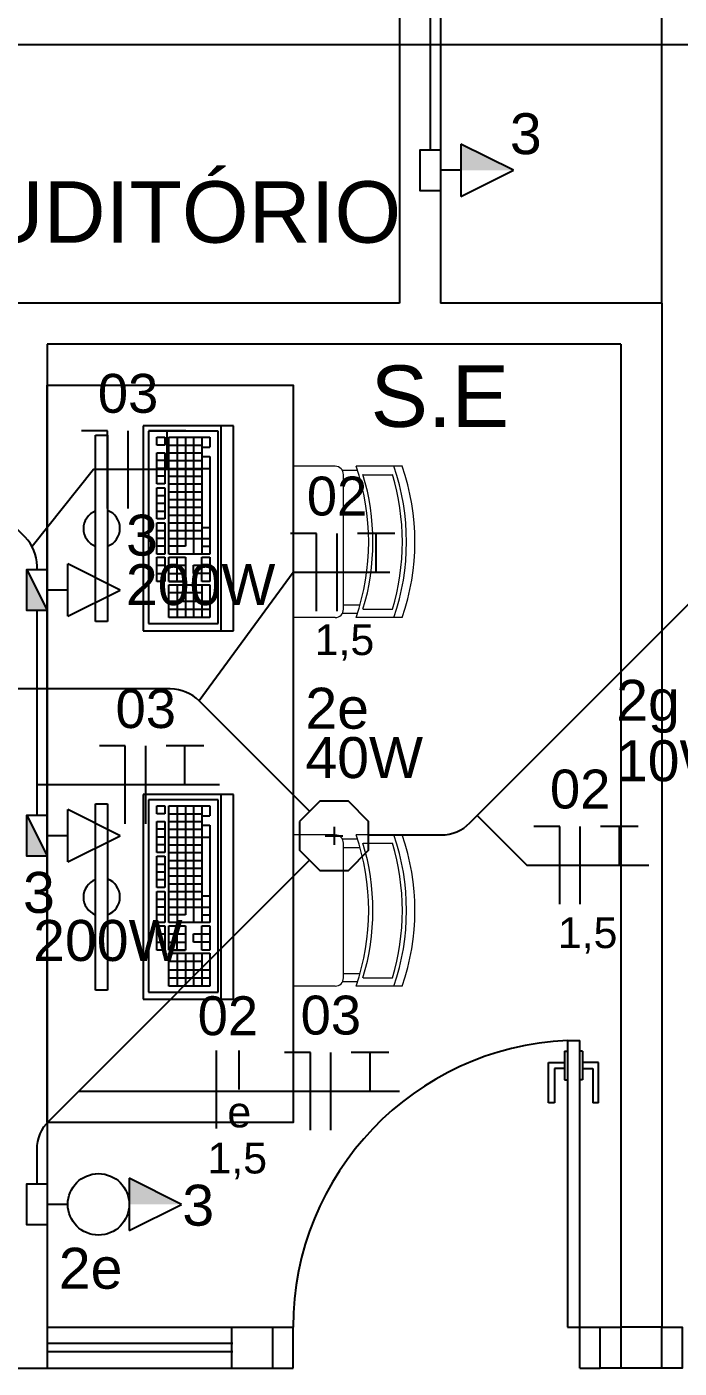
# Model space of a CAD drawing. Header units: millimetres. Extents: x 165 to 269, y 52 to 121.
# Drawn here: x 176.661 to 178.253, y 58.054 to 61.329 of the extents above; entities that cross this region are included whole.
import ezdxf
from ezdxf.enums import TextEntityAlignment as Align

# ---------------------------------------------------------------- set-up
doc = ezdxf.new("R2010")
doc.units = ezdxf.units.MM
for name, color, linetype in [('CONTAGEM', 30, 'Continuous'), ('ELETRODUTO_TETO', 2, 'Continuous'), ('FAM ARQUITETURA', 253, 'Continuous'), ('FIACAO', 1, 'Continuous'), ('INDICACAO_CIRCUITO', 2, 'Continuous'), ('INDICACAO_CIRCUITO_FIA', 10, 'Continuous'), ('INDICACAO_INTERRUPTOR_FIA', 10, 'Continuous'), ('INDICACAO_POTENCIA', 2, 'Continuous'), ('INTERRUPTORES', 86, 'Continuous'), ('LINHA DE CHAMADA', 1, 'Continuous'), ('LUMINÁRIAS', 86, 'Continuous'), ('TOMADAS ABNT', 10, 'Continuous')]:
    doc.layers.add(name, color=color, linetype=linetype)
doc.styles.add('ARIAL', font='arial.ttf')
doc.styles.add('FAM-ARIAL', font='arial.ttf')
doc.styles.add('Raag-arial', font='arial.ttf')
doc.styles.get("Standard").update_dxf_attribs({"font": 'arial.ttf'})

# ---------------------------------------------------------------- blocks, each defined once
blk = doc.blocks.new('vafres')
at = {"lineweight": 13, "ltscale": 0.2}
for p, q in [((2157.847, 914.6481), (2157.847, 914.5352)), ((2157.8675, 914.5521), (2157.8675, 914.6239)), ((2158.1958, 914.5521), (2158.1958, 914.6239)), ((2158.2163, 914.6481), (2158.2163, 914.5352)), ((2157.8573, 914.5386), (2157.8573, 914.5017)), ((2157.8778, 914.5044), (2157.8778, 914.5455)), ((2158.1856, 914.5044), (2158.1856, 914.5448)), ((2158.2061, 914.5386), (2158.2061, 914.5017)), ((2158.1958, 914.5044), (2157.8675, 914.5044)), ((2157.847, 914.4839), (2157.847, 914.3813)), ((2158.2163, 914.4839), (2158.2163, 914.3813))]:
    blk.add_line(p, q, dxfattribs=at)
for centre, radius, start, end in [((2158.0317, 914.1094), 0.5694, 71.0753, 108.9246), ((2158.0317, 914.0889), 0.5694, 71.0753, 108.9246), ((2158.0317, 914.0787), 0.5694, 73.2016, 106.7984), ((2158.0317, 914.0787), 0.5694, 73.2016, 106.7984), ((2158.0317, 913.9966), 0.5694, 71.0753, 108.9246), ((2158.0317, 914.0069), 0.5694, 73.2016, 106.7984), ((2157.8675, 914.4839), 0.0205, 90, 180), ((2158.1958, 914.4839), 0.0205, 360, 90)]:
    blk.add_arc(centre, radius, start, end, dxfattribs=at)
blk = doc.blocks.new('FAM ARQUITETURA')
at = {"layer": 'FAM ARQUITETURA'}
for p, q in [((10.36, 0), (10.36, -2.8)), ((10.46, 0), (10.46, -2.8)), ((11, -2.8), (11, -0.1)), ((10.36, -2.8), (5.53, -2.8)), ((11, -2.8), (10.46, -2.8)), ((11, -2.8), (11, -5.3)), ((9.5, -2.9), (9.5, -5.4)), ((10.9, -2.9), (9.5, -2.9)), ((10.9, -2.9), (10.9, -5.3)), ((9.7344, -3.0994), (9.7344, -3.5994)), ((9.9244, -3.0994), (9.7344, -3.0994)), ((9.9244, -3.5994), (9.9244, -3.0994)), ((9.9544, -3.0994), (9.9244, -3.0994)), ((9.9544, -3.5994), (9.9544, -3.0994)), ((9.6173, -3.5769), (9.6173, -3.1217)), ((9.6173, -3.1217), (9.6473, -3.1217)), ((9.6473, -3.1217), (9.6473, -3.5769)), ((9.7471, -3.1121), (9.7471, -3.5821)), ((9.9171, -3.1121), (9.7471, -3.1121)), ((9.7671, -3.1461), (9.7671, -3.1271)), ((9.7671, -3.1271), (9.7871, -3.1271)), ((9.7871, -3.1271), (9.7871, -3.1461)), ((9.7971, -3.4121), (9.7971, -3.1271)), ((9.7971, -3.1271), (9.8971, -3.1271)), ((9.8171, -3.1271), (9.8171, -3.4121)), ((9.8371, -3.1271), (9.8371, -3.3931)), ((9.8571, -3.1271), (9.8571, -3.4121)), ((9.8771, -3.1271), (9.8771, -3.4121)), ((9.8971, -3.1271), (9.8971, -3.1516)), ((9.9171, -3.5821), (9.9171, -3.1121)), ((9.7871, -3.1461), (9.7671, -3.1461)), ((9.7671, -3.2411), (9.7671, -3.1651)), ((9.7671, -3.1651), (9.7871, -3.1651)), ((9.7871, -3.1651), (9.7871, -3.2411)), ((9.7971, -3.1461), (9.8771, -3.1461)), ((9.7971, -3.1651), (9.8771, -3.1651)), ((9.8771, -3.1516), (9.8971, -3.1516)), ((9.8771, -3.1741), (9.8971, -3.1741)), ((9.8971, -3.1741), (9.8971, -3.4121)), ((9.7871, -3.1841), (9.7671, -3.1841)), ((9.7871, -3.2031), (9.7671, -3.2031)), ((9.7971, -3.1841), (9.8771, -3.1841)), ((9.7971, -3.2031), (9.8971, -3.2031)), ((9.7871, -3.2221), (9.7671, -3.2221)), ((9.7871, -3.2411), (9.7671, -3.2411)), ((9.7971, -3.2221), (9.8771, -3.2221)), ((9.7971, -3.2411), (9.8771, -3.2411)), ((9.7671, -3.3262), (9.7671, -3.2502)), ((9.7671, -3.2502), (9.7871, -3.2502)), ((9.7671, -3.2692), (9.7871, -3.2692)), ((9.7871, -3.2502), (9.7871, -3.3262)), ((9.7971, -3.2601), (9.8771, -3.2601)), ((9.7671, -3.2882), (9.7871, -3.2882)), ((9.7671, -3.3072), (9.7871, -3.3072)), ((9.7971, -3.2791), (9.8771, -3.2791)), ((9.7971, -3.2981), (9.8771, -3.2981)), ((9.7871, -3.3262), (9.7671, -3.3262)), ((9.7671, -3.4121), (9.7671, -3.3361)), ((9.7671, -3.3361), (9.7871, -3.3361)), ((9.7871, -3.3361), (9.7871, -3.4121)), ((9.7971, -3.3171), (9.8771, -3.3171)), ((9.7971, -3.3361), (9.8771, -3.3361)), ((9.7671, -3.3551), (9.7871, -3.3551)), ((9.7971, -3.3551), (9.8771, -3.3551)), ((9.8771, -3.3471), (9.8971, -3.3471)), ((9.7871, -3.3741), (9.7671, -3.3741)), ((9.7871, -3.3931), (9.7671, -3.3931)), ((9.7971, -3.3741), (9.8971, -3.3741)), ((9.8371, -3.3931), (9.7971, -3.3931)), ((9.8771, -3.3931), (9.8971, -3.3931)), ((9.7871, -3.4121), (9.7671, -3.4121)), ((9.7671, -3.4796), (9.7671, -3.4196)), ((9.7671, -3.4196), (9.7871, -3.4196)), ((9.7871, -3.4196), (9.7871, -3.4796)), ((9.8971, -3.4121), (9.7971, -3.4121)), ((9.7971, -3.4796), (9.7971, -3.4196)), ((9.7971, -3.4196), (9.8371, -3.4196)), ((9.8171, -3.4796), (9.8171, -3.4196)), ((9.8371, -3.4196), (9.8371, -3.4796)), ((9.8771, -3.4196), (9.8971, -3.4196)), ((9.8771, -3.4796), (9.8771, -3.4196)), ((9.8971, -3.4196), (9.8971, -3.4796)), ((9.7671, -3.4396), (9.7871, -3.4396)), ((9.7671, -3.4596), (9.7871, -3.4596)), ((9.7971, -3.4396), (9.8371, -3.4396)), ((9.7971, -3.4596), (9.8371, -3.4596)), ((9.8571, -3.4596), (9.8571, -3.4396)), ((9.8571, -3.4396), (9.8971, -3.4396)), ((9.8971, -3.4596), (9.8571, -3.4596)), ((9.7871, -3.4796), (9.7671, -3.4796)), ((9.8371, -3.4796), (9.7971, -3.4796)), ((9.7971, -3.4796), (9.8371, -3.4796)), ((9.7971, -3.5671), (9.7971, -3.4871)), ((9.7971, -3.4871), (9.8971, -3.4871)), ((9.8171, -3.4871), (9.8171, -3.5671)), ((9.8371, -3.4871), (9.8371, -3.5671)), ((9.8571, -3.4871), (9.8571, -3.5671)), ((9.8971, -3.4796), (9.8771, -3.4796)), ((9.8771, -3.4871), (9.8771, -3.5671)), ((9.8971, -3.4871), (9.8971, -3.5671)), ((9.8771, -3.5071), (9.7971, -3.5071)), ((9.7971, -3.5271), (9.8971, -3.5271)), ((9.7971, -3.5471), (9.8971, -3.5471)), ((9.8971, -3.5671), (9.7971, -3.5671)), ((9.6473, -3.5769), (9.6173, -3.5769)), ((9.7344, -3.5994), (9.9244, -3.5994)), ((9.7471, -3.5821), (9.9171, -3.5821)), ((9.9244, -3.5994), (9.9544, -3.5994)), ((9.6173, -4.4769), (9.6173, -4.0217)), ((9.6173, -4.0217), (9.6473, -4.0217)), ((9.6473, -4.0217), (9.6473, -4.4769)), ((9.7344, -3.9994), (9.7344, -4.4994)), ((9.9244, -3.9994), (9.7344, -3.9994)), ((9.7471, -4.0121), (9.7471, -4.4821)), ((9.9171, -4.0121), (9.7471, -4.0121)), ((9.7671, -4.0461), (9.7671, -4.0271)), ((9.7671, -4.0271), (9.7871, -4.0271)), ((9.7871, -4.0271), (9.7871, -4.0461)), ((9.7971, -4.3121), (9.7971, -4.0271)), ((9.7971, -4.0271), (9.8971, -4.0271)), ((9.8171, -4.0271), (9.8171, -4.3121)), ((9.8371, -4.0271), (9.8371, -4.2931)), ((9.8571, -4.0271), (9.8571, -4.3121)), ((9.8771, -4.0271), (9.8771, -4.3121)), ((9.8971, -4.0271), (9.8971, -4.0516)), ((9.9171, -4.4821), (9.9171, -4.0121)), ((9.9244, -4.4994), (9.9244, -3.9994)), ((9.9544, -3.9994), (9.9244, -3.9994)), ((9.9544, -4.4994), (9.9544, -3.9994)), ((9.7871, -4.0461), (9.7671, -4.0461)), ((9.7971, -4.0461), (9.8771, -4.0461)), ((9.8771, -4.0516), (9.8971, -4.0516)), ((9.7671, -4.1411), (9.7671, -4.0651)), ((9.7671, -4.0651), (9.7871, -4.0651)), ((9.7871, -4.0841), (9.7671, -4.0841)), ((9.7871, -4.0651), (9.7871, -4.1411)), ((9.7971, -4.0651), (9.8771, -4.0651)), ((9.7971, -4.0841), (9.8771, -4.0841)), ((9.8771, -4.0741), (9.8971, -4.0741)), ((9.8971, -4.0741), (9.8971, -4.3121)), ((9.7871, -4.1031), (9.7671, -4.1031)), ((9.7871, -4.1221), (9.7671, -4.1221)), ((9.7971, -4.1031), (9.8971, -4.1031)), ((9.7971, -4.1221), (9.8771, -4.1221)), ((9.7871, -4.1411), (9.7671, -4.1411)), ((9.7671, -4.2262), (9.7671, -4.1502)), ((9.7671, -4.1502), (9.7871, -4.1502)), ((9.7871, -4.1502), (9.7871, -4.2262)), ((9.7971, -4.1411), (9.8771, -4.1411)), ((9.7671, -4.1692), (9.7871, -4.1692)), ((9.7671, -4.1882), (9.7871, -4.1882)), ((9.7971, -4.1601), (9.8771, -4.1601)), ((9.7971, -4.1791), (9.8771, -4.1791)), ((9.7671, -4.2072), (9.7871, -4.2072)), ((9.7971, -4.1981), (9.8771, -4.1981)), ((9.7971, -4.2171), (9.8771, -4.2171)), ((9.7871, -4.2262), (9.7671, -4.2262)), ((9.7671, -4.3121), (9.7671, -4.2361)), ((9.7671, -4.2361), (9.7871, -4.2361)), ((9.7671, -4.2551), (9.7871, -4.2551)), ((9.7871, -4.2361), (9.7871, -4.3121)), ((9.7971, -4.2361), (9.8771, -4.2361)), ((9.7971, -4.2551), (9.8771, -4.2551)), ((9.8771, -4.2471), (9.8971, -4.2471)), ((9.7871, -4.2741), (9.7671, -4.2741)), ((9.7971, -4.2741), (9.8971, -4.2741)), ((9.7871, -4.2931), (9.7671, -4.2931)), ((9.7871, -4.3121), (9.7671, -4.3121)), ((9.7671, -4.3796), (9.7671, -4.3196)), ((9.7671, -4.3196), (9.7871, -4.3196)), ((9.7871, -4.3196), (9.7871, -4.3796)), ((9.8371, -4.2931), (9.7971, -4.2931)), ((9.8971, -4.3121), (9.7971, -4.3121)), ((9.7971, -4.3796), (9.7971, -4.3196)), ((9.7971, -4.3196), (9.8371, -4.3196)), ((9.8171, -4.3796), (9.8171, -4.3196)), ((9.8371, -4.3196), (9.8371, -4.3796)), ((9.8771, -4.2931), (9.8971, -4.2931)), ((9.8771, -4.3196), (9.8971, -4.3196)), ((9.8771, -4.3796), (9.8771, -4.3196)), ((9.8971, -4.3196), (9.8971, -4.3796)), ((9.7671, -4.3396), (9.7871, -4.3396)), ((9.7971, -4.3396), (9.8371, -4.3396)), ((9.8571, -4.3596), (9.8571, -4.3396)), ((9.8571, -4.3396), (9.8971, -4.3396)), ((9.7671, -4.3596), (9.7871, -4.3596)), ((9.7871, -4.3796), (9.7671, -4.3796)), ((9.7971, -4.3596), (9.8371, -4.3596)), ((9.8371, -4.3796), (9.7971, -4.3796)), ((9.7971, -4.3796), (9.8371, -4.3796)), ((9.7971, -4.4671), (9.7971, -4.3871)), ((9.7971, -4.3871), (9.8971, -4.3871)), ((9.8171, -4.3871), (9.8171, -4.4671)), ((9.8371, -4.3871), (9.8371, -4.4671)), ((9.8971, -4.3596), (9.8571, -4.3596)), ((9.8571, -4.3871), (9.8571, -4.4671)), ((9.8971, -4.3796), (9.8771, -4.3796)), ((9.8771, -4.3871), (9.8771, -4.4671)), ((9.8971, -4.3871), (9.8971, -4.4671)), ((9.8771, -4.4071), (9.7971, -4.4071)), ((9.7971, -4.4271), (9.8971, -4.4271)), ((9.7971, -4.4471), (9.8971, -4.4471)), ((9.6473, -4.4769), (9.6173, -4.4769)), ((9.7471, -4.4821), (9.9171, -4.4821)), ((9.8971, -4.4671), (9.7971, -4.4671)), ((9.7344, -4.4994), (9.9244, -4.4994)), ((9.9244, -4.4994), (9.9544, -4.4994)), ((10.77, -4.6), (10.8, -4.6)), ((10.77, -4.6), (10.77, -5.3)), ((10.8, -5.3), (10.8, -4.6)), ((10.763, -4.6259), (10.77, -4.6259)), ((10.763, -4.6259), (10.763, -4.6959)), ((10.807, -4.6259), (10.8, -4.6259)), ((10.807, -4.6259), (10.807, -4.6959)), ((10.724, -4.6539), (10.763, -4.6539)), ((10.724, -4.7519), (10.724, -4.6539)), ((10.738, -4.6679), (10.738, -4.7379)), ((10.763, -4.6679), (10.738, -4.6679)), ((10.846, -4.6539), (10.807, -4.6539)), ((10.807, -4.6679), (10.832, -4.6679)), ((10.832, -4.6679), (10.832, -4.7379)), ((10.846, -4.7519), (10.846, -4.6539)), ((10.763, -4.6959), (10.77, -4.6959)), ((10.807, -4.6959), (10.8, -4.6959)), ((10.738, -4.7379), (10.738, -4.7519)), ((10.738, -4.7379), (10.738, -4.7379)), ((10.832, -4.7379), (10.832, -4.7379)), ((10.832, -4.7379), (10.832, -4.7519)), ((10.738, -4.7519), (10.724, -4.7519)), ((10.846, -4.7519), (10.832, -4.7519)), ((9.5, -5.3), (9.9533, -5.3)), ((9.95, -5.3), (9.95, -5.4)), ((9.95, -5.3), (10.05, -5.3)), ((10.05, -5.3), (10.05, -5.4)), ((10.05, -5.3), (10.1, -5.3)), ((10.05, -5.3), (10.1, -5.3)), ((10.1, -5.4), (10.1, -5.3)), ((10.1, -5.4), (10.1, -5.3)), ((10.77, -5.3), (10.8, -5.3)), ((10.8, -5.4), (10.8, -5.3)), ((10.8, -5.3), (10.85, -5.3)), ((11, -5.3), (10.9, -5.3)), ((9.9533, -5.34), (9.5, -5.34)), ((9.9533, -5.36), (9.5, -5.36)), ((5.63, -5.4), (9.95, -5.4)), ((9.95, -5.4), (10.05, -5.4)), ((10.05, -5.4), (10.1, -5.4)), ((10.05, -5.4), (10.1, -5.4)), ((10.8, -5.4), (10.85, -5.4)), ((11, -5.4), (10.9, -5.4))]:
    blk.add_line(p, q, dxfattribs=at)
for points in [[(9.5, -4.8), (9.5, -3), (10.1, -3), (10.1, -4.8)], [(10.85, -5.3), (10.9, -5.3), (10.9, -5.4), (10.85, -5.4)], [(11, -5.3), (11.05, -5.3), (11.05, -5.4), (11, -5.4)]]:
    blk.add_lwpolyline(points, close=True, dxfattribs=at)
for centre, radius, start, end in [((9.6344, -3.3502), 0.0462, 111.7976, 248.2024), ((9.6305, -3.3494), 0.0468, 290.9733, 69.0267), ((9.6344, -4.2502), 0.0462, 111.7976, 248.2024), ((9.6305, -4.2494), 0.0468, 290.9733, 69.0267), ((10.8007, -5.3), 0.7007, 92.5089, 180)]:
    blk.add_arc(centre, radius, start, end, dxfattribs=at)
at = {"layer": 'FAM ARQUITETURA', "rotation": 270}
for p in [(-904.2813, 2154.6491), (-904.2813, 2153.7491)]:
    blk.add_blockref('vafres', p, dxfattribs=at)
blk = doc.blocks.new('*U69', base_point=(68.6841, 17.9402))
at = {"layer": 'LUMINÁRIAS'}
blk.add_lwpolyline([(68.5996, 17.9752), (68.5996, 17.9052), (68.6491, 17.8557), (68.7191, 17.8557), (68.7686, 17.9052), (68.7686, 17.9752), (68.7191, 18.0247), (68.6491, 18.0247)], close=True, dxfattribs=at)
for points in [[(68.6841, 17.9619), (68.6841, 17.9184)], [(68.6624, 17.9402), (68.7058, 17.9402)]]:
    blk.add_lwpolyline(points, dxfattribs=at)
blk = doc.blocks.new('*U92', base_point=(73.0268, 22.4842))
blk.add_hatch(color=256).paths.add_polyline_path([(72.9628, 22.5342), (73.0268, 22.5342), (73.0268, 22.6622)])
for p, q in [((73.0268, 22.6622), (72.9628, 22.5342)), ((73.0908, 22.5342), (73.0268, 22.6622)), ((72.9628, 22.5342), (73.0908, 22.5342)), ((73.0268, 22.5342), (73.0268, 22.4842))]:
    blk.add_line(p, q)
blk.add_lwpolyline([(72.9768, 22.4842), (73.0768, 22.4842), (73.0768, 22.4342), (72.9768, 22.4342)], close=True)
blk = doc.blocks.new('*U111', base_point=(73.0657, 20.462))
blk.add_hatch(color=256).paths.add_polyline_path([(73.1157, 20.412), (73.1157, 20.462), (73.0157, 20.412)])
for p, q in [((73.0657, 20.64), (73.0017, 20.512)), ((73.1297, 20.512), (73.0657, 20.64)), ((73.1297, 20.512), (73.0017, 20.512)), ((73.0657, 20.512), (73.0657, 20.462)), ((73.0157, 20.412), (73.1157, 20.462))]:
    blk.add_line(p, q)
blk.add_lwpolyline([(73.0157, 20.462), (73.1157, 20.462), (73.1157, 20.412), (73.0157, 20.412)], close=True)
blk = doc.blocks.new('*U112', base_point=(72.2184, 20.4913))
blk.add_hatch(color=256).paths.add_polyline_path([(72.2684, 20.4413), (72.2684, 20.4913), (72.1684, 20.4413)])
for p, q in [((72.2184, 20.6693), (72.1544, 20.5413)), ((72.2824, 20.5413), (72.2184, 20.6693)), ((72.2824, 20.5413), (72.1544, 20.5413)), ((72.2184, 20.5413), (72.2184, 20.4913)), ((72.1684, 20.4413), (72.2684, 20.4913))]:
    blk.add_line(p, q)
blk.add_lwpolyline([(72.1684, 20.4913), (72.2684, 20.4913), (72.2684, 20.4413), (72.1684, 20.4413)], close=True)
blk = doc.blocks.new('Interruptor emb 01 seção e tomada simples 2P T - 10A')
at = {"layer": 'TOMADAS ABNT'}
blk.add_hatch(color=256, dxfattribs=at).paths.add_polyline_path([(-0.064, 0.175), (0, 0.175), (0, 0.303)])
at = {"layer": 'INTERRUPTORES'}
blk.add_line((0, 0.025), (0, -0.025), dxfattribs=at)
blk.add_lwpolyline([(-0.05, -0.025), (0.05, -0.025), (0.05, -0.075), (-0.05, -0.075)], close=True, dxfattribs=at)
blk.add_circle((0, 0.1), 0.075, dxfattribs=at)
at = {"layer": 'TOMADAS ABNT'}
for p, q in [((0, 0.303), (-0.064, 0.175)), ((0.064, 0.175), (0, 0.303)), ((-0.064, 0.175), (0.064, 0.175))]:
    blk.add_line(p, q, dxfattribs=at)
blk = doc.blocks.new('*U36', base_point=(608.6702, 153.2931))
for p, q in [((608.6702, 153.4831), (608.5435, 153.4831)), ((608.6702, 153.1031), (608.6702, 153.4831))]:
    blk.add_line(p, q)
blk = doc.blocks.new('*U37', base_point=(635.9723, 148.7459))
at = {"linetype": 'Continuous'}
for p, q in [((636.0637, 148.9359), (635.8808, 148.9359)), ((635.9723, 148.7459), (635.9723, 148.9359))]:
    blk.add_line(p, q, dxfattribs=at)
blk = doc.blocks.new('*U38', base_point=(576.8177, 148.7459))
blk.add_line((576.8177, 148.5559), (576.8177, 148.9359))
blk = doc.blocks.new('NFT')
at = {"layer": 'FIACAO', "xscale": 0.5, "yscale": 0.5, "zscale": 0.5}
for name, p in [('*U36', (-0.05, 0)), ('*U38', (0, 0)), ('*U37', (0.0957, 0))]:
    blk.add_blockref(name, p, dxfattribs=at)
at = {"layer": 'CONTAGEM', "color": 1, "style": 'ARIAL'}
blk.add_attdef('SEÇÃO', text='', height=0.075, dxfattribs=at).set_placement((0.0181, -0.127), align=Align.TOP_CENTER)
at = {"layer": 'INDICACAO_CIRCUITO_FIA', "style": 'Raag-arial'}
blk.add_attdef('CIRCUITO', text='', height=0.095, dxfattribs=at).set_placement((0, 0.2338), align=Align.TOP_CENTER)
blk = doc.blocks.new('*U156', base_point=(576.8177, 148.7459))
blk.add_line((576.8177, 148.5559), (576.8177, 148.9359))
blk = doc.blocks.new('*U155', base_point=(665.5495, 144.1988))
blk.add_line((665.5495, 144.1988), (665.5495, 144.3888))
blk = doc.blocks.new('FR')
at = {"layer": 'FIACAO', "xscale": 0.5, "yscale": 0.5, "zscale": 0.5}
for name, p in [('*U156', (-0.0553, 0)), ('*U155', (0, 0))]:
    blk.add_blockref(name, p, dxfattribs=at)
at = {"layer": 'INDICACAO_CIRCUITO_FIA', "style": 'Raag-arial'}
blk.add_attdef('CIRCUITO', text='', height=0.095, dxfattribs=at).set_placement((-0.0278, 0.2275), align=Align.TOP_CENTER)
at = {"layer": 'INDICACAO_INTERRUPTOR_FIA', "style": 'FAM-ARIAL'}
for tag, p in [('RETORNO', (0, -0.0176)), ('SEÇÃO', (-0.005, -0.1301))]:
    blk.add_attdef(tag, text='', height=0.075, dxfattribs=at).set_placement(p, align=Align.TOP_CENTER)

msp = doc.modelspace()

# ---------------------------------------------------------------- linework, layer by layer
at = {"color": 1}
for points in [[(177.0876, 60.2474), (176.8236, 60.2474), (176.6737, 60.0595)], [(177.5466, 59.9966), (177.3106, 59.9966), (177.0816, 59.6825)], [(177.1308, 59.4777), (176.8668, 59.4777), (176.6856, 59.4777)], [(178.179, 59.2812), (177.882, 59.2812), (177.7604, 59.4028)], [(177.5703, 58.7293), (176.7864, 58.7293)]]:
    msp.add_lwpolyline(points, dxfattribs=at)
at = {"layer": 'ELETRODUTO_TETO'}
for points in [[(169.1062, 62.0009), (169.8217, 61.2854), (180.095, 61.2854, -0.414214), (180.195, 61.1854), (180.195, 58.6024, -0.198912), (180.1657, 58.5317), (179.7875, 58.1535)], [(176.6856, 60.0035), (176.6856, 60.0121, 0.198912), (176.6563, 60.0828), (176.6356, 60.1035)], [(177.4951, 59.3556), (177.6718, 59.3556, 0.198912), (177.7425, 59.3849), (178.3261, 59.9685)], [(177.3508, 59.4133), (177.0816, 59.6825, 0.198912), (177.0109, 59.7118), (176.5906, 59.7118), (176.4921, 59.6133)], [(176.6856, 58.5035), (176.6856, 58.5871, -0.198912), (176.7149, 58.6578), (177.3508, 59.2938)]]:
    msp.add_lwpolyline(points, format="xyb", dxfattribs=at)
for points in [[(177.6456, 62.0035), (177.6456, 61.0283)], [(176.6856, 59.4035), (176.6856, 59.891), (176.6856, 59.9035)]]:
    msp.add_lwpolyline(points, dxfattribs=at)

# ---------------------------------------------------------------- block references
at = {"color": 1}
msp.add_blockref('FR', (177.1793, 58.734), dxfattribs=at).add_auto_attribs({'CIRCUITO': '02', 'RETORNO': 'e', 'SEÇÃO': '1,5'})
at = {"rotation": 269.9999441712179}
msp.add_blockref('Interruptor emb 01 seção e tomada simples 2P T - 10A', (176.7356, 58.4535), dxfattribs=at)
at = {"layer": 'FAM ARQUITETURA'}
msp.add_blockref('FAM ARQUITETURA', (167.2106, 63.4535), dxfattribs=at)
at = {"layer": 'LINHA DE CHAMADA'}
ref = msp.add_blockref('NFT', (176.9078, 60.2474), dxfattribs=at)
ref.add_attrib('CIRCUITO', '03', dxfattribs={"layer": 'INDICACAO_CIRCUITO_FIA', "height": 0.095, "style": 'Raag-arial'}).set_placement((176.9078, 60.4812), align=Align.TOP_CENTER)
for p in [(177.418, 59.9966), (178.0116, 59.2812)]:
    msp.add_blockref('NFT', p, dxfattribs=at).add_auto_attribs({'CIRCUITO': '02', 'SEÇÃO': '1,5'})
ref = msp.add_blockref('NFT', (176.951, 59.4777), dxfattribs=at)
ref.add_attrib('CIRCUITO', '03', dxfattribs={"layer": 'INDICACAO_CIRCUITO_FIA', "height": 0.095, "style": 'Raag-arial'}).set_placement((176.951, 59.7115), align=Align.TOP_CENTER)
ref = msp.add_blockref('NFT', (177.4029, 58.7293), dxfattribs=at)
ref.add_attrib('CIRCUITO', '03', dxfattribs={"layer": 'INDICACAO_CIRCUITO_FIA', "height": 0.095, "style": 'Raag-arial'}).set_placement((177.4029, 58.9631), align=Align.TOP_CENTER)
at = {"layer": 'LUMINÁRIAS'}
msp.add_blockref('*U69', (177.4106, 59.3535), dxfattribs=at)
at = {"layer": 'TOMADAS ABNT', "rotation": 270}
for name, p in [('*U92', (177.6706, 60.9783)), ('*U112', (176.7106, 59.9535)), ('*U111', (176.7106, 59.3535))]:
    msp.add_blockref(name, p, dxfattribs=at)

# ---------------------------------------------------------------- texts
at = {"layer": 'FAM ARQUITETURA', "char_height": 0.15, "attachment_point": 1}
for s, width, insert in [('\\pi0.66943;    AUDITÓRIO ', 2.72651, (175.5083, 60.9515)), (' S.E', 1.652661, (177.4418, 60.5018))]:
    msp.add_mtext_dynamic_manual_height_columns(s, width=width, gutter_width=12.5, heights=[0], dxfattribs=dict(at, insert=insert))
at = {"layer": 'INDICACAO_CIRCUITO', "style": 'FAM-ARIAL'}
for s, p in [('3', (177.8399, 61.0176)), ('3', (176.9029, 60.0375)), ('2e', (177.3407, 59.6149)), ('2g', (178.0996, 59.6342)), ('3', (176.6513, 59.1651)), ('3', (177.0403, 58.4014)), ('2e', (176.7387, 58.2475))]:
    msp.add_text(s, height=0.1, dxfattribs=at).set_placement(p)
at = {"layer": 'INDICACAO_POTENCIA', "style": 'FAM-ARIAL'}
for p in [(176.9025, 59.9167), (176.676, 59.0478)]:
    msp.add_text('200W', height=0.1, dxfattribs=at).set_placement(p)
for s, p in [('40W', (177.4843, 59.4943)), ('10W', (178.2424, 59.4866))]:
    msp.add_text(s, height=0.1, dxfattribs=at).set_placement(p, align=Align.CENTER)

doc.saveas('drawing.dxf')
